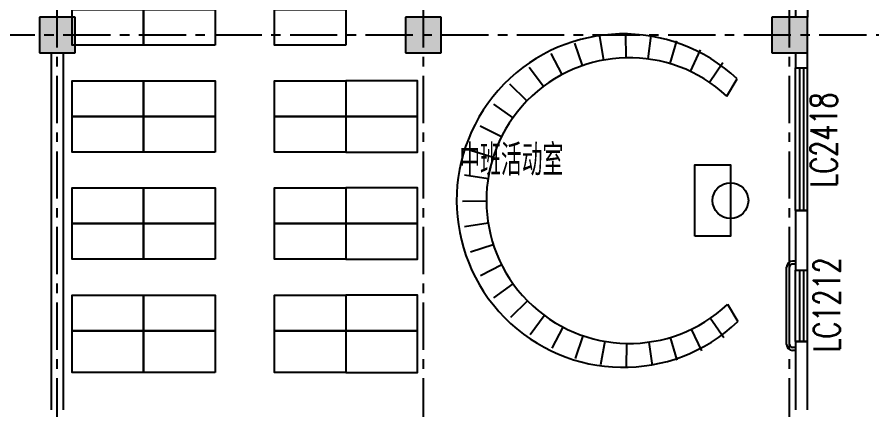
# Model space of a CAD drawing. Header units: millimetres. Extents: x -1048436 to -185795, y -983427 to 400387.
# Drawn here: x -693137 to -678779, y -356294 to -349694 of the extents above; entities that cross this region are included whole.
import ezdxf

# ---------------------------------------------------------------- set-up
doc = ezdxf.new("R2010")
doc.units = ezdxf.units.MM
doc.header["$LTSCALE"] = 500
doc.linetypes.add('一层轴网$0$CENTER', pattern=[50.8, 31.75, -6.35, 6.35, -6.35])
for name, color, linetype in [('COLUMN', 254, 'Continuous'), ('PUB_HATCH', 8, 'Continuous'), ('WINDOW', 4, 'Continuous'), ('WINDOW_TEXT', 7, 'Continuous'), ('一层轴网$0$建-轴线', 1, '一层轴网$0$CENTER'), ('建-墙', 254, 'Continuous'), ('建-家具', 8, 'Continuous'), ('建-文字', 4, 'Continuous'), ('建-楼梯-扶手栏杆', 3, 'Continuous')]:
    doc.layers.add(name, color=color, linetype=linetype)
doc.styles.add('_TCH_WINDOW', font='SIMPLEX', dxfattribs={"height": 3.5, "bigfont": 'GBCBIG'})
doc.styles.add('XD2008', font='xd-hzs.shx', dxfattribs={"width": 0.7, "bigfont": 'xd-hztxt.shx'})

# ---------------------------------------------------------------- blocks, each defined once
blk = doc.blocks.new('tjytk')
at = {"layer": '建-家具'}
for p, q in [((22707351, -4836232), (22707280, -4835838)), ((22707711, -4835794), (22707720, -4836194)), ((22708092, -4836214), (22708144, -4835818)), ((22708568, -4835908), (22708455, -4836292)), ((22706991, -4836326), (22706860, -4835948)), ((22708803, -4836424), (22708974, -4836063)), ((22706650, -4836474), (22706462, -4836121)), ((22706096, -4836353), (22706336, -4836673)), ((22709350, -4836278), (22709125, -4836609)), ((22706057, -4836919), (22705771, -4836639)), ((22709416, -4836841), (22709589, -4836549)), ((22705493, -4836973), (22705819, -4837204)), ((22705628, -4837523), (22705270, -4837345)), ((22705107, -4837746), (22705488, -4837867)), ((22705404, -4838229), (22705008, -4838169)), ((22704976, -4838601), (22705376, -4838600)), ((22705406, -4838971), (22705011, -4839034)), ((22705112, -4839455), (22705492, -4839332)), ((22705634, -4839676), (22705277, -4839856)), ((22705502, -4840227), (22705827, -4839994)), ((22706066, -4840278), (22705781, -4840559)), ((22709425, -4840337), (22709600, -4840628)), ((22706109, -4840843), (22706347, -4840522)), ((22709363, -4840900), (22709136, -4840571)), ((22706662, -4840719), (22706476, -4841074)), ((22708814, -4840757), (22708988, -4841118)), ((22706875, -4841245), (22707003, -4840866)), ((22708583, -4841275), (22708468, -4840892)), ((22707364, -4840958), (22707295, -4841352)), ((22707727, -4841393), (22707734, -4840993)), ((22708105, -4840971), (22708159, -4841367))]:
    blk.add_line(p, q, dxfattribs=at)
at = {"layer": '建-家具', "elevation": 0}
blk.add_lwpolyline([(22708876, -4839194), (22708876, -4837994), (22709476, -4837994), (22709476, -4839194)], close=True, dxfattribs=at)
at = {"layer": '建-家具'}
blk.add_circle((22709476, -4838594), 300, dxfattribs=at)
for centre, radius in [((22707676, -4838594), 2800), ((22707776, -4838594), 2400)]:
    blk.add_arc(centre, radius, 46.9055, 313.4094, dxfattribs=at)
blk = doc.blocks.new('A$C3D0C7A98')
at = {"layer": '建-家具'}
for points in [[(-5000, 6730), (-6200, 6730), (-6200, 7330), (-5000, 7330)], [(-3800, 6730), (-5000, 6730), (-5000, 7330), (-3800, 7330)], [(-5000, 6130), (-6200, 6130), (-6200, 6730), (-5000, 6730)], [(-3800, 6130), (-5000, 6130), (-5000, 6730), (-3800, 6730)], [(-5000, 4930), (-6200, 4930), (-6200, 5530), (-5000, 5530)], [(-3800, 4930), (-5000, 4930), (-5000, 5530), (-3800, 5530)], [(-5000, 4330), (-6200, 4330), (-6200, 4930), (-5000, 4930)], [(-3800, 4330), (-5000, 4330), (-5000, 4930), (-3800, 4930)], [(-5000, 3130), (-6200, 3130), (-6200, 3730), (-5000, 3730)], [(-3800, 3130), (-5000, 3130), (-5000, 3730), (-3800, 3730)], [(-5000, 2530), (-6200, 2530), (-6200, 3130), (-5000, 3130)], [(-3800, 2530), (-5000, 2530), (-5000, 3130), (-3800, 3130)], [(-5000, 1330), (-6200, 1330), (-6200, 1930), (-5000, 1930)], [(-3800, 1330), (-5000, 1330), (-5000, 1930), (-3800, 1930)], [(-5000, 630), (-6200, 630), (-6200, 1330), (-5000, 1330)], [(-3800, 630), (-5000, 630), (-5000, 1330), (-3800, 1330)]]:
    blk.add_lwpolyline(points, close=True, dxfattribs=at)
at = {"layer": '建-家具', "elevation": 0}
for points in [[(-1600, 6730), (-2800, 6730), (-2800, 7330), (-1600, 7330)], [(-1600, 6130), (-2800, 6130), (-2800, 6730), (-1600, 6730)], [(-1600, 4930), (-2800, 4930), (-2800, 5530), (-1600, 5530)], [(-1600, 4930), (-400, 4930), (-400, 5530), (-1600, 5530)], [(-1600, 4330), (-2800, 4330), (-2800, 4930), (-1600, 4930)], [(-1600, 4330), (-400, 4330), (-400, 4930), (-1600, 4930)], [(-1600, 3130), (-2800, 3130), (-2800, 3730), (-1600, 3730)], [(-1600, 3130), (-400, 3130), (-400, 3730), (-1600, 3730)], [(-1600, 2530), (-2800, 2530), (-2800, 3130), (-1600, 3130)], [(-1600, 2530), (-400, 2530), (-400, 3130), (-1600, 3130)], [(-1600, 1330), (-2800, 1330), (-2800, 1930), (-1600, 1930)], [(-1600, 1330), (-400, 1330), (-400, 1930), (-1600, 1930)], [(-1600, 630), (-2800, 630), (-2800, 1330), (-1600, 1330)], [(-1600, 630), (-400, 630), (-400, 1330), (-1600, 1330)]]:
    blk.add_lwpolyline(points, close=True, dxfattribs=at)
at = {"layer": '建-家具', "linetype": 'Continuous', "extrusion": (0, 0, -1), "xscale": -1, "zscale": -1}
blk.add_blockref('tjytk', (22704618, 4842111), dxfattribs=at)
blk = doc.blocks.new('一层轴网')
at = {"layer": '一层轴网$0$建-轴线', "ltscale": 0.05}
blk.add_line((-2500, 6600), (77110, 6600), dxfattribs=at)
for points in [[(60900, -2500), (60900, 26879.1)], [(67050, -2500), (67050, 26879.1)], [(73200, -2500), (73200, 26879.1)]]:
    blk.add_lwpolyline(points, dxfattribs=at)
blk = doc.blocks.new('$TCHSYS$WIN2D')
for p, q in [((-0.5, 0.5), (0.5, 0.5)), ((-0.5, 0.5), (-0.5, -0.5)), ((0.5, 0.5), (0.5, -0.5)), ((0.5, 0.1667), (-0.5, 0.1667)), ((0.5, -0.1667), (-0.5, -0.1667)), ((-0.5, -0.5), (0.5, -0.5))]:
    blk.add_line(p, q)

msp = doc.modelspace()

# ---------------------------------------------------------------- hatches: boundary and pattern name
at = {"layer": 'PUB_HATCH'}
for points in [[(-692762.7, -349694), (-692762.7, -350294), (-692162.7, -350294), (-692162.7, -349694)], [(-686612.7, -349694), (-686612.7, -350294), (-686012.7, -350294), (-686012.7, -349694)], [(-680462.7, -349694), (-680462.7, -350294), (-679862.7, -350294), (-679862.7, -349694)]]:
    msp.add_hatch(color=256, dxfattribs=at).paths.add_polyline_path(points)

# ---------------------------------------------------------------- linework, layer by layer
at = {"layer": 'COLUMN'}
for p, q in [((-692762.7, -349694), (-692762.7, -350294)), ((-692162.7, -349694), (-692762.7, -349694)), ((-692162.7, -350294), (-692162.7, -349694)), ((-686612.7, -349694), (-686612.7, -350294)), ((-686012.7, -349694), (-686612.7, -349694)), ((-686012.7, -350294), (-686012.7, -349694)), ((-680462.7, -349694), (-680462.7, -350294)), ((-679862.7, -349694), (-680462.7, -349694)), ((-679862.7, -350294), (-679862.7, -349694)), ((-692762.7, -350294), (-692162.7, -350294)), ((-686612.7, -350294), (-686012.7, -350294)), ((-680462.7, -350294), (-679862.7, -350294))]:
    msp.add_line(p, q, dxfattribs=at)
at = {"layer": '建-墙'}
for p, q in [((-680062.7, -343694), (-680062.7, -349694)), ((-679862.7, -343694), (-679862.7, -349694)), ((-686312.7, -349969.3), (-686312.7, -349969.3)), ((-686312.7, -349981.7), (-686312.7, -349981.7)), ((-686312.7, -349994), (-686312.7, -349994)), ((-686312.3, -349969.3), (-686312.3, -349969.3)), ((-686312.3, -349981.7), (-686312.3, -349981.7)), ((-686312.3, -349994), (-686312.3, -349994)), ((-692562.2, -350294), (-692562.2, -356294)), ((-692362.2, -350294), (-692362.2, -356294)), ((-680062.7, -350294), (-680062.7, -350544)), ((-679862.7, -350544), (-679862.7, -350294)), ((-680062.7, -350544), (-679862.7, -350544)), ((-680062.7, -352944), (-680062.7, -353944)), ((-679862.7, -352944), (-680062.7, -352944)), ((-679862.7, -353944), (-679862.7, -352944)), ((-680062.7, -353944), (-679862.7, -353944)), ((-679862.7, -355144), (-680062.7, -355144)), ((-680062.7, -355144), (-680062.7, -356294)), ((-679862.7, -356294), (-679862.7, -355144))]:
    msp.add_line(p, q, dxfattribs=at)
at = {"layer": '建-楼梯-扶手栏杆'}
for p, q in [((-680212.7, -355194), (-680212.7, -353894)), ((-680162.7, -355194), (-680162.7, -353894)), ((-680062.7, -353794), (-680112.7, -353794)), ((-680062.7, -353844), (-680112.7, -353844)), ((-680062.7, -355244), (-680112.7, -355244)), ((-680062.7, -355294), (-680112.7, -355294))]:
    msp.add_line(p, q, dxfattribs=at)
for centre, radius, start, end in [((-680112.7, -353894), 100, 90, 180), ((-680112.7, -353894), 50, 90, 180), ((-680112.7, -355194), 100, 180, 270), ((-680112.7, -355194), 50, 180, 270)]:
    msp.add_arc(centre, radius, start, end, dxfattribs=at)

# ---------------------------------------------------------------- block references
for name, p in [('一层轴网', (-753362.7, -356594)), ('A$C3D0C7A98', (-686012.7, -356294))]:
    msp.add_blockref(name, p)
at = {"layer": 'WINDOW'}
ref = msp.add_blockref('$TCHSYS$WIN2D', (-679962.7, -351744), dxfattribs=dict(at, xscale=-2400, yscale=-200, zscale=-2400, rotation=270))
ref.add_attrib('A', 'LC2418', (-679364.6, -352554), dxfattribs={"layer": 'WINDOW_TEXT', "height": 446.25, "rotation": 90, "style": '_TCH_WINDOW', "width": 0.705882})
ref = msp.add_blockref('$TCHSYS$WIN2D', (-679962.7, -354544), dxfattribs=dict(at, xscale=-1200, yscale=-200, zscale=-1200, rotation=270))
ref.add_attrib('A', 'LC1212', (-679314.6, -355324), dxfattribs={"layer": 'WINDOW_TEXT', "height": 446.25, "rotation": 90, "style": '_TCH_WINDOW', "width": 0.705882})

# ---------------------------------------------------------------- texts
at = {"layer": '建-文字', "style": 'XD2008', "width": 0.7}
msp.add_text('中班活动室', height=525, dxfattribs=at).set_placement((-685708.4, -352358.4))

doc.saveas('drawing.dxf')
